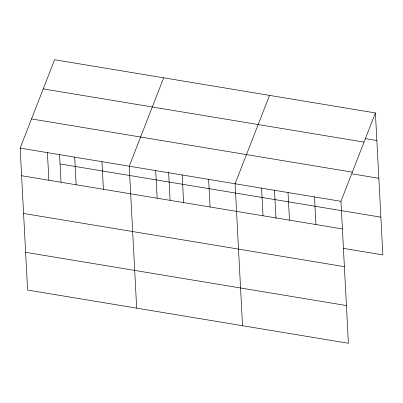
<?xml version="1.0" encoding="UTF-8"?>
<svg xmlns="http://www.w3.org/2000/svg" width="403" height="403" viewBox="0 0 403 403"><rect width="100%" height="100%" fill="white"/><g stroke="black" fill="none" stroke-linecap="round" stroke-linejoin="round"><path stroke-width="0.6" d="M375.41 112.946L340.963 201.319L348.399 343.27L27.59 290.054L20.15 148.103L54.601 59.73L375.41 112.946L382.85 254.898L343.457 248.364M163.673 77.819L129.227 166.192L136.667 308.149M269.542 95.385L235.095 183.758L242.53 325.71M365.163 138.627L376.86 140.566M43.232 88.892L364.04 142.108M31.52 118.935L352.328 172.157M352.368 173.905L378.835 178.297M20.15 148.103L340.963 201.319M60.062 163.95L380.87 217.172M21.596 175.723L342.409 228.939M23.576 213.454L344.384 266.67M25.611 252.323L346.424 305.545M314.496 196.926L315.942 224.552M288.029 192.538L289.475 220.159M274.514 190.201L275.995 218.471M261.562 188.146L263.008 215.771M208.628 179.365L210.074 206.986M182.161 174.978L183.607 202.598M168.61 172.016L170.096 200.301M155.694 170.585L157.14 198.205M101.959 161.674L103.405 189.294M74.686 157.15L76.137 184.77M59.568 154.545L61.019 182.206M47.418 152.626L48.869 180.247"/></g></svg>
